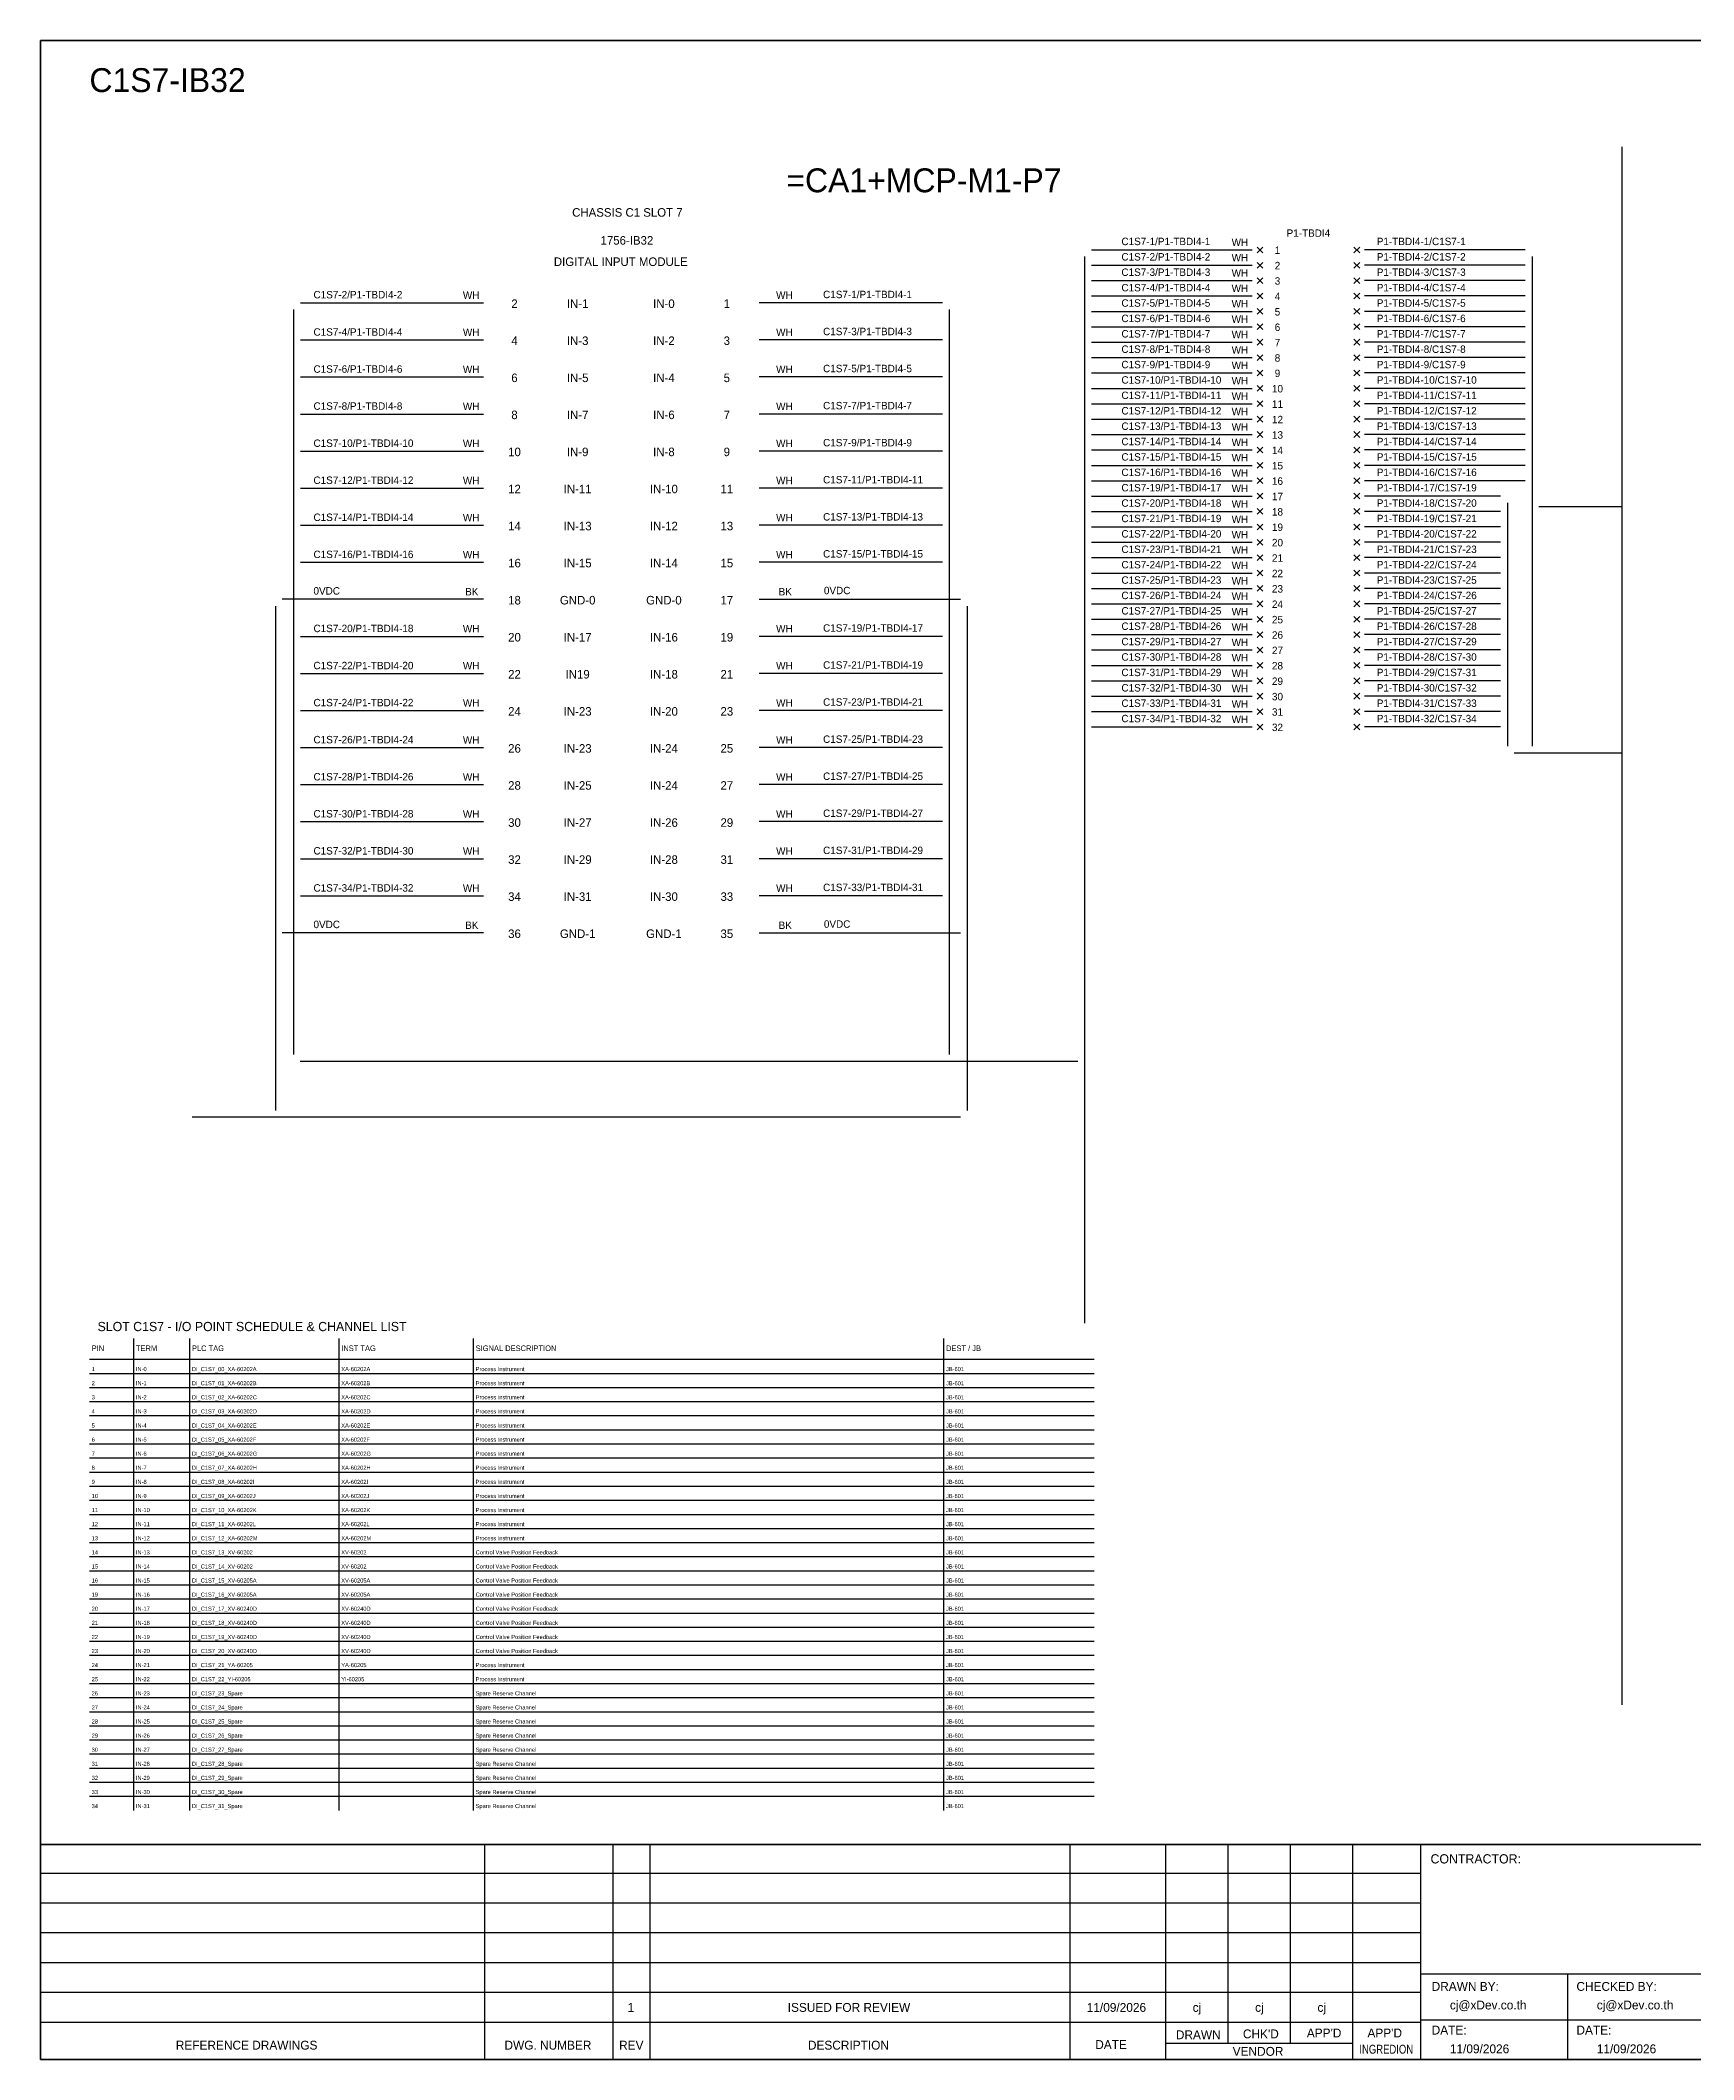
# Model space of a CAD drawing. Header units: metres. Extents: x 0 to 54213, y 0 to 2704.
# Drawn here: x 41933 to 44147, y 0 to 2704 of the extents above; entities that cross this region are included whole.
import ezdxf
from ezdxf.enums import TextEntityAlignment as Align

# ---------------------------------------------------------------- set-up
doc = ezdxf.new("R2010")
doc.units = ezdxf.units.M

msp = doc.modelspace()

# ---------------------------------------------------------------- linework, layer by layer
at = {"color": 1, "ltscale": 25.4}
for p, q in [((43570.2, 2427.5), (43562.6, 2419.9)), ((43562.6, 2427.5), (43570.2, 2419.9)), ((43570.2, 2406.9), (43562.6, 2399.2)), ((43562.6, 2406.9), (43570.2, 2399.2)), ((43692.3, 2427.5), (43700, 2419.9)), ((43700, 2427.5), (43692.3, 2419.9)), ((43692.3, 2406.9), (43700, 2399.2)), ((43700, 2406.9), (43692.3, 2399.2)), ((43570.2, 2386.3), (43562.6, 2378.6)), ((43562.6, 2386.3), (43570.2, 2378.6)), ((43692.3, 2386.3), (43700, 2378.6)), ((43700, 2386.3), (43692.3, 2378.6)), ((43570.2, 2365.7), (43562.6, 2358)), ((43562.6, 2365.7), (43570.2, 2358)), ((43692.3, 2365.7), (43700, 2358)), ((43700, 2365.7), (43692.3, 2358)), ((43570.2, 2345.1), (43562.6, 2337.4)), ((43562.6, 2345.1), (43570.2, 2337.4)), ((43692.3, 2345.1), (43700, 2337.4)), ((43700, 2345.1), (43692.3, 2337.4)), ((43570.2, 2324.5), (43562.6, 2316.8)), ((43562.6, 2324.5), (43570.2, 2316.8)), ((43570.2, 2303.9), (43562.6, 2296.2)), ((43562.6, 2303.9), (43570.2, 2296.2)), ((43692.3, 2324.5), (43700, 2316.8)), ((43700, 2324.5), (43692.3, 2316.8)), ((43692.3, 2303.9), (43700, 2296.2)), ((43700, 2303.9), (43692.3, 2296.2)), ((43570.2, 2283.2), (43562.6, 2275.6)), ((43562.6, 2283.2), (43570.2, 2275.6)), ((43692.3, 2283.2), (43700, 2275.6)), ((43700, 2283.2), (43692.3, 2275.6)), ((43570.2, 2262.6), (43562.6, 2255)), ((43562.6, 2262.6), (43570.2, 2255)), ((43692.3, 2262.6), (43700, 2255)), ((43700, 2262.6), (43692.3, 2255)), ((43570.2, 2242), (43562.6, 2234.3)), ((43562.6, 2242), (43570.2, 2234.3)), ((43570.2, 2221.4), (43562.6, 2213.7)), ((43562.6, 2221.4), (43570.2, 2213.7)), ((43692.3, 2242), (43700, 2234.3)), ((43700, 2242), (43692.3, 2234.3)), ((43692.3, 2221.4), (43700, 2213.7)), ((43700, 2221.4), (43692.3, 2213.7)), ((43570.2, 2200.8), (43562.6, 2193.1)), ((43562.6, 2200.8), (43570.2, 2193.1)), ((43692.3, 2200.8), (43700, 2193.1)), ((43700, 2200.8), (43692.3, 2193.1)), ((43570.2, 2180.2), (43562.6, 2172.5)), ((43562.6, 2180.2), (43570.2, 2172.5)), ((43692.3, 2180.2), (43700, 2172.5)), ((43700, 2180.2), (43692.3, 2172.5)), ((43570.2, 2159.6), (43562.6, 2151.9)), ((43562.6, 2159.6), (43570.2, 2151.9)), ((43570.2, 2139), (43562.6, 2131.3)), ((43562.6, 2139), (43570.2, 2131.3)), ((43692.3, 2159.6), (43700, 2151.9)), ((43700, 2159.6), (43692.3, 2151.9)), ((43692.3, 2139), (43700, 2131.3)), ((43700, 2139), (43692.3, 2131.3)), ((43570.2, 2118.3), (43562.6, 2110.7)), ((43562.6, 2118.3), (43570.2, 2110.7)), ((43692.3, 2118.3), (43700, 2110.7)), ((43700, 2118.3), (43692.3, 2110.7)), ((43570.2, 2097.7), (43562.6, 2090.1)), ((43562.6, 2097.7), (43570.2, 2090.1)), ((43692.3, 2097.7), (43700, 2090.1)), ((43700, 2097.7), (43692.3, 2090.1)), ((43570.2, 2077.1), (43562.6, 2069.5)), ((43562.6, 2077.1), (43570.2, 2069.5)), ((43570.2, 2056.5), (43562.6, 2048.8)), ((43562.6, 2056.5), (43570.2, 2048.8)), ((43692.3, 2077.1), (43700, 2069.5)), ((43700, 2077.1), (43692.3, 2069.5)), ((43692.3, 2056.5), (43700, 2048.8)), ((43700, 2056.5), (43692.3, 2048.8)), ((43570.2, 2035.9), (43562.6, 2028.2)), ((43562.6, 2035.9), (43570.2, 2028.2)), ((43692.3, 2035.9), (43700, 2028.2)), ((43700, 2035.9), (43692.3, 2028.2)), ((43570.2, 2015.3), (43562.6, 2007.6)), ((43562.6, 2015.3), (43570.2, 2007.6)), ((43692.3, 2015.3), (43700, 2007.6)), ((43700, 2015.3), (43692.3, 2007.6)), ((43570.2, 1994.7), (43562.6, 1987)), ((43562.6, 1994.7), (43570.2, 1987)), ((43692.3, 1994.7), (43700, 1987)), ((43700, 1994.7), (43692.3, 1987)), ((43570.2, 1974.1), (43562.6, 1966.4)), ((43562.6, 1974.1), (43570.2, 1966.4)), ((43570.2, 1953.5), (43562.6, 1945.8)), ((43562.6, 1953.5), (43570.2, 1945.8)), ((43692.3, 1974.1), (43700, 1966.4)), ((43700, 1974.1), (43692.3, 1966.4)), ((43692.3, 1953.5), (43700, 1945.8)), ((43700, 1953.5), (43692.3, 1945.8)), ((43570.2, 1932.8), (43562.6, 1925.2)), ((43562.6, 1932.8), (43570.2, 1925.2)), ((43692.3, 1932.8), (43700, 1925.2)), ((43700, 1932.8), (43692.3, 1925.2)), ((43570.2, 1912.2), (43562.6, 1904.6)), ((43562.6, 1912.2), (43570.2, 1904.6)), ((43692.3, 1912.2), (43700, 1904.6)), ((43700, 1912.2), (43692.3, 1904.6)), ((43570.2, 1891.6), (43562.6, 1883.9)), ((43562.6, 1891.6), (43570.2, 1883.9)), ((43570.2, 1871), (43562.6, 1863.3)), ((43562.6, 1871), (43570.2, 1863.3)), ((43692.3, 1891.6), (43700, 1883.9)), ((43700, 1891.6), (43692.3, 1883.9)), ((43692.3, 1871), (43700, 1863.3)), ((43700, 1871), (43692.3, 1863.3)), ((43570.2, 1850.4), (43562.6, 1842.7)), ((43562.6, 1850.4), (43570.2, 1842.7)), ((43692.3, 1850.4), (43700, 1842.7)), ((43700, 1850.4), (43692.3, 1842.7)), ((43570.2, 1829.8), (43562.6, 1822.1)), ((43562.6, 1829.8), (43570.2, 1822.1)), ((43692.3, 1829.8), (43700, 1822.1)), ((43700, 1829.8), (43692.3, 1822.1)), ((43570.2, 1809.2), (43562.6, 1801.5)), ((43562.6, 1809.2), (43570.2, 1801.5)), ((43570.2, 1788.6), (43562.6, 1780.9)), ((43562.6, 1788.6), (43570.2, 1780.9)), ((43692.3, 1809.2), (43700, 1801.5)), ((43700, 1809.2), (43692.3, 1801.5)), ((43692.3, 1788.6), (43700, 1780.9)), ((43700, 1788.6), (43692.3, 1780.9))]:
    msp.add_line(p, q, dxfattribs=at)
at = {"color": 7}
for p, q in [((42058, 333.8), (42058, 965.9)), ((42133, 333.8), (42133, 965.9)), ((42333, 333.8), (42333, 965.9)), ((42513, 333.8), (42513, 965.9)), ((43143, 333.8), (43143, 965.9)), ((41998.7, 937.9), (43344.5, 937.9))]:
    msp.add_line(p, q, dxfattribs=at)
at = {"color": 8}
for p, q in [((41998.7, 919), (43344.5, 919)), ((41998.7, 900.1), (43344.5, 900.1)), ((41998.7, 881.3), (43344.5, 881.3)), ((41998.7, 862.4), (43344.5, 862.4)), ((41998.7, 843.5), (43344.5, 843.5)), ((41998.7, 824.6), (43344.5, 824.6)), ((41998.7, 805.8), (43344.5, 805.8)), ((41998.7, 786.9), (43344.5, 786.9)), ((41998.7, 768), (43344.5, 768)), ((41998.7, 749.1), (43344.5, 749.1)), ((41998.7, 730.2), (43344.5, 730.2)), ((41998.7, 711.4), (43344.5, 711.4)), ((41998.7, 692.5), (43344.5, 692.5)), ((41998.7, 673.6), (43344.5, 673.6)), ((41998.7, 654.7), (43344.5, 654.7)), ((41998.7, 635.9), (43344.5, 635.9)), ((41998.7, 617), (43344.5, 617)), ((41998.7, 598.1), (43344.5, 598.1)), ((41998.7, 579.2), (43344.5, 579.2)), ((41998.7, 560.3), (43344.5, 560.3)), ((41998.7, 541.5), (43344.5, 541.5)), ((41998.7, 522.6), (43344.5, 522.6)), ((41998.7, 503.7), (43344.5, 503.7)), ((41998.7, 484.8), (43344.5, 484.8)), ((41998.7, 465.9), (43344.5, 465.9)), ((41998.7, 447.1), (43344.5, 447.1)), ((41998.7, 428.2), (43344.5, 428.2)), ((41998.7, 409.3), (43344.5, 409.3)), ((41998.7, 390.4), (43344.5, 390.4)), ((41998.7, 371.6), (43344.5, 371.6)), ((41998.7, 352.7), (43344.5, 352.7))]:
    msp.add_line(p, q, dxfattribs=at)
at = {"layer": 'GT_1', "color": 4}
for p, q in [((42528.4, 0), (42528.4, 288.2)), ((42700.3, 0), (42700.3, 288.2)), ((42749.5, 0), (42749.5, 288.2)), ((43312.1, 0), (43312.1, 288.2)), ((43440.4, 0), (43440.4, 288.2)), ((43524, 21.8), (43524, 288.2)), ((43607.5, 21.8), (43607.5, 288.2)), ((43690.8, 0), (43690.8, 288.2)), ((43781.8, 0), (43781.8, 288.2)), ((43781.8, 249.3), (41933, 249.3)), ((43781.8, 209.5), (41933, 209.5)), ((43781.8, 169.6), (41933, 169.6)), ((43781.8, 129.7), (41933, 129.7)), ((44568.8, 114.3), (43781.8, 114.3)), ((43978.6, 0), (43978.6, 114.3)), ((43781.8, 89.7), (41933, 89.7)), ((43781.7, 49.8), (41933, 49.8)), ((44568.8, 52.9), (43781.8, 52.9)), ((43690.8, 21.8), (43440.4, 21.8))]:
    msp.add_line(p, q, dxfattribs=at)
at = {"layer": 'HELPPOINT', "color": 4, "lineweight": 35}
for p, q in [((41933, 0), (41933, 2704.2)), ((41933, 2704.2), (45826.3, 2704.2)), ((41933, 0), (41933, 2704.2)), ((41933, 2704.2), (45826.3, 2704.2)), ((45826.3, 0), (41933, 0)), ((45826.3, 0), (41933, 0))]:
    msp.add_line(p, q, dxfattribs=at)
at = {"layer": 'IE-WIRE', "color": 4, "ltscale": 25.4}
for p, q in [((43331.6, 2414.6), (43331.6, 986.1)), ((43340.7, 2423.7), (43556.1, 2423.7)), ((43921.8, 2423.7), (43706.4, 2423.7)), ((43930.9, 2414.6), (43930.9, 1759)), ((43340.7, 2403.1), (43556.1, 2403.1)), ((43340.7, 2382.5), (43556.1, 2382.5)), ((43921.8, 2403.1), (43706.4, 2403.1)), ((43921.8, 2382.5), (43706.4, 2382.5)), ((42281.2, 2352.7), (42526.4, 2352.7)), ((43141.2, 2352.7), (42895.9, 2352.7)), ((43340.7, 2361.9), (43556.1, 2361.9)), ((43921.8, 2361.9), (43706.4, 2361.9)), ((42272, 2343.6), (42272, 1346.2)), ((43150.3, 2343.6), (43150.3, 1346.2)), ((43340.7, 2341.2), (43556.1, 2341.2)), ((43921.8, 2341.2), (43706.4, 2341.2)), ((42281.2, 2303.1), (42526.4, 2303.1)), ((43141.2, 2303.1), (42895.9, 2303.1)), ((43340.7, 2320.6), (43556.1, 2320.6)), ((43340.7, 2300), (43556.1, 2300)), ((43921.8, 2320.6), (43706.4, 2320.6)), ((43921.8, 2300), (43706.4, 2300)), ((43340.7, 2279.4), (43556.1, 2279.4)), ((43921.8, 2279.4), (43706.4, 2279.4)), ((42281.2, 2253.5), (42526.4, 2253.5)), ((43141.2, 2253.5), (42895.9, 2253.5)), ((43340.7, 2258.8), (43556.1, 2258.8)), ((43921.8, 2258.8), (43706.4, 2258.8)), ((43340.7, 2238.2), (43556.1, 2238.2)), ((43340.7, 2217.6), (43556.1, 2217.6)), ((43921.8, 2238.2), (43706.4, 2238.2)), ((43921.8, 2217.6), (43706.4, 2217.6)), ((42281.2, 2203.8), (42526.4, 2203.8)), ((43141.2, 2203.8), (42895.9, 2203.8)), ((43340.7, 2197), (43556.1, 2197)), ((43921.8, 2197), (43706.4, 2197)), ((43340.7, 2176.3), (43556.1, 2176.3)), ((43921.8, 2176.3), (43706.4, 2176.3)), ((42281.2, 2154.2), (42526.4, 2154.2)), ((43141.2, 2154.2), (42895.9, 2154.2)), ((43340.7, 2155.7), (43556.1, 2155.7)), ((43921.8, 2155.7), (43706.4, 2155.7)), ((43340.7, 2135.1), (43556.1, 2135.1)), ((43340.7, 2114.5), (43556.1, 2114.5)), ((43921.8, 2135.1), (43706.4, 2135.1)), ((43921.8, 2114.5), (43706.4, 2114.5)), ((42281.2, 2104.6), (42526.4, 2104.6)), ((43141.2, 2104.6), (42895.9, 2104.6)), ((43340.7, 2093.9), (43556.1, 2093.9)), ((43888.7, 2093.9), (43706.4, 2093.9)), ((43897.8, 2084.8), (43897.8, 1759)), ((43340.7, 2073.3), (43556.1, 2073.3)), ((43888.7, 2073.3), (43706.4, 2073.3)), ((42281.2, 2055), (42526.4, 2055)), ((43141.2, 2055), (42895.9, 2055)), ((43340.7, 2052.7), (43556.1, 2052.7)), ((43340.7, 2032.1), (43556.1, 2032.1)), ((43888.7, 2052.7), (43706.4, 2052.7)), ((43888.7, 2032.1), (43706.4, 2032.1)), ((42281.2, 2005.3), (42526.4, 2005.3)), ((43141.2, 2005.3), (42895.9, 2005.3)), ((43340.7, 2011.5), (43556.1, 2011.5)), ((43888.7, 2011.5), (43706.4, 2011.5)), ((43340.7, 1990.8), (43556.1, 1990.8)), ((43888.7, 1990.8), (43706.4, 1990.8)), ((43340.7, 1970.2), (43556.1, 1970.2)), ((43340.7, 1949.6), (43556.1, 1949.6)), ((43888.7, 1970.2), (43706.4, 1970.2)), ((43888.7, 1949.6), (43706.4, 1949.6)), ((43340.7, 1929), (43556.1, 1929)), ((43888.7, 1929), (43706.4, 1929)), ((42281.2, 1906.1), (42526.4, 1906.1)), ((43141.2, 1906.1), (42895.9, 1906.1)), ((43340.7, 1908.4), (43556.1, 1908.4)), ((43888.7, 1908.4), (43706.4, 1908.4)), ((43340.7, 1887.8), (43556.1, 1887.8)), ((43340.7, 1867.2), (43556.1, 1867.2)), ((43888.7, 1887.8), (43706.4, 1887.8)), ((43888.7, 1867.2), (43706.4, 1867.2)), ((42281.2, 1856.4), (42526.4, 1856.4)), ((43141.2, 1856.4), (42895.9, 1856.4)), ((43340.7, 1846.6), (43556.1, 1846.6)), ((43888.7, 1846.6), (43706.4, 1846.6)), ((43340.7, 1825.9), (43556.1, 1825.9)), ((43888.7, 1825.9), (43706.4, 1825.9)), ((42281.2, 1806.8), (42526.4, 1806.8)), ((43141.2, 1806.8), (42895.9, 1806.8)), ((43340.7, 1805.3), (43556.1, 1805.3)), ((43888.7, 1805.3), (43706.4, 1805.3)), ((43340.7, 1784.7), (43556.1, 1784.7)), ((43888.7, 1784.7), (43706.4, 1784.7)), ((42281.2, 1757.2), (42526.4, 1757.2)), ((43141.2, 1757.2), (42895.9, 1757.2)), ((42281.2, 1707.5), (42526.4, 1707.5)), ((43141.2, 1707.5), (42895.9, 1707.5)), ((42281.2, 1657.9), (42526.4, 1657.9)), ((43141.2, 1657.9), (42895.9, 1657.9)), ((42281.2, 1608.3), (42526.4, 1608.3)), ((43141.2, 1608.3), (42895.9, 1608.3)), ((42281.2, 1558.6), (42526.4, 1558.6)), ((43141.2, 1558.6), (42895.9, 1558.6))]:
    msp.add_line(p, q, dxfattribs=at)
at = {"layer": 'IE-WIRE', "color": 4}
for p, q in [((43939.9, 2079.9), (44051.2, 2079.9)), ((43906.8, 1750.1), (44051.2, 1750.1)), ((42281.1, 1337), (43322.5, 1337))]:
    msp.add_line(p, q, dxfattribs=at)
at = {"layer": 'IE-WIRE', "color": 7, "ltscale": 25.4}
for p, q in [((42526.4, 1955.7), (42257, 1955.7)), ((42895.9, 1955.7), (43165.3, 1955.7)), ((42247.9, 1946.5), (42247.9, 1270.9)), ((43174.4, 1946.5), (43174.4, 1270.9)), ((42526.4, 1509), (42257, 1509)), ((42895.9, 1509), (43165.3, 1509)), ((43165.5, 1262), (42136.4, 1262))]:
    msp.add_line(p, q, dxfattribs=at)
at = {"layer": 'MEMBER', "color": 4, "lineweight": 35}
msp.add_line((41933, 288.2), (45826.3, 288.2), dxfattribs=at)
msp.add_line((41933, 288.2), (45826.3, 288.2), dxfattribs=at)
at = {"layer": 'x01001-FrameArea'}
msp.add_line((44051.2, 2561.5), (44051.2, 475), dxfattribs=at)

# ---------------------------------------------------------------- texts
at = {"color": 2}
msp.add_text('C1S7-IB32', height=32, dxfattribs=at).set_placement((41998.7, 2635))
for s, height, p in [('=CA1+MCP-M1-P7', 32, (43116.4, 2516.8)), ('CHASSIS C1 SLOT 7', 11.441, (42719.2, 2473.8)), ('1756-IB32', 11.44, (42718.6, 2436.4)), ('DIGITAL INPUT MODULE', 11.441, (42710.4, 2407.8)), ('2', 11.4, (42568, 2351.6)), ('IN-1', 11.44, (42652.6, 2351.6)), ('IN-0', 11.44, (42768.1, 2351.6)), ('1', 11.4, (42852.4, 2351.6)), ('4', 11.4, (42568, 2302)), ('IN-3', 11.44, (42652.6, 2302)), ('IN-2', 11.44, (42768.1, 2302)), ('3', 11.4, (42852.4, 2302)), ('6', 11.4, (42568, 2252.3)), ('IN-5', 11.44, (42652.6, 2252.3)), ('IN-4', 11.44, (42768.1, 2252.3)), ('5', 11.4, (42852.4, 2252.3)), ('8', 11.4, (42568, 2202.7)), ('IN-7', 11.44, (42652.6, 2202.7)), ('IN-6', 11.44, (42768.1, 2202.7)), ('7', 11.4, (42852.4, 2202.7)), ('10', 11.44, (42568, 2153.1)), ('IN-9', 11.44, (42652.6, 2153.1)), ('IN-8', 11.44, (42768.1, 2153.1)), ('9', 11.4, (42852.4, 2153.1)), ('12', 11.44, (42568, 2103.4)), ('IN-10', 11.44, (42768.1, 2103.4)), ('IN-11', 11.44, (42652.6, 2103.4)), ('11', 11.44, (42852.4, 2103.4)), ('14', 11.44, (42568, 2053.8)), ('IN-13', 11.44, (42652.6, 2053.8)), ('IN-12', 11.44, (42768.1, 2053.8)), ('13', 11.44, (42852.4, 2053.8)), ('16', 11.44, (42568, 2004.2)), ('IN-15', 11.44, (42652.6, 2004.2)), ('IN-14', 11.44, (42768.1, 2004.2)), ('15', 11.44, (42852.4, 2004.2)), ('18', 11.44, (42568, 1954.5)), ('GND-0', 11.44, (42652.6, 1954.5)), ('GND-0', 11.44, (42768.1, 1954.5)), ('17', 11.44, (42852.4, 1954.5)), ('20', 11.44, (42568, 1904.9)), ('IN-17', 11.44, (42652.6, 1904.9)), ('IN-16', 11.44, (42768.1, 1904.9)), ('19', 11.44, (42852.4, 1904.9)), ('22', 11.44, (42568, 1855.3)), ('IN19', 11.44, (42652.6, 1855.3)), ('IN-18', 11.44, (42768.1, 1855.3)), ('21', 11.44, (42852.4, 1855.3)), ('24', 11.44, (42568, 1805.6)), ('IN-23', 11.44, (42652.6, 1805.6)), ('IN-20', 11.44, (42768.1, 1805.6)), ('23', 11.44, (42852.4, 1805.6)), ('26', 11.44, (42568, 1756)), ('IN-23', 11.44, (42652.6, 1756)), ('IN-24', 11.44, (42768.1, 1756)), ('25', 11.44, (42852.4, 1756)), ('28', 11.44, (42568, 1706.4)), ('IN-25', 11.44, (42652.6, 1706.4)), ('IN-24', 11.44, (42768.1, 1706.4)), ('27', 11.44, (42852.4, 1706.4)), ('30', 11.44, (42568, 1656.7)), ('IN-27', 11.44, (42652.6, 1656.7)), ('IN-26', 11.44, (42768.1, 1656.7)), ('29', 11.44, (42852.4, 1656.7)), ('32', 11.44, (42568, 1607.1)), ('IN-29', 11.44, (42652.6, 1607.1)), ('IN-28', 11.44, (42768.1, 1607.1)), ('31', 11.44, (42852.4, 1607.1)), ('34', 11.44, (42568, 1557.5)), ('IN-31', 11.44, (42652.6, 1557.5)), ('IN-30', 11.44, (42768.1, 1557.5)), ('33', 11.44, (42852.4, 1557.5)), ('36', 11.44, (42568, 1507.8)), ('GND-1', 11.44, (42652.6, 1507.8)), ('GND-1', 11.44, (42768.1, 1507.8)), ('35', 11.44, (42852.4, 1507.8))]:
    msp.add_text(s, height=height, dxfattribs=at).set_placement(p, align=Align.MIDDLE_CENTER)
at = {"color": 4}
for s, height, p in [('C1S7-1/P1-TBDI4-1', 9.949, (43380.9, 2430)), ('WH', 9.95, (43528.5, 2428.9)), ('P1-TBDI4-1/C1S7-1', 9.949, (43722.9, 2430)), ('C1S7-2/P1-TBDI4-2', 9.949, (43380.9, 2409.4)), ('WH', 9.95, (43528.5, 2408.3)), ('P1-TBDI4-2/C1S7-2', 9.949, (43722.9, 2409.4)), ('C1S7-3/P1-TBDI4-3', 9.949, (43380.9, 2388.8)), ('WH', 9.95, (43528.5, 2387.7)), ('P1-TBDI4-3/C1S7-3', 9.949, (43722.9, 2388.8)), ('C1S7-2/P1-TBDI4-2', 9.949, (42298.8, 2358.7)), ('WH', 9.95, (42498.9, 2358)), ('WH', 9.95, (42918.4, 2358)), ('C1S7-1/P1-TBDI4-1', 9.949, (42981.3, 2359)), ('C1S7-4/P1-TBDI4-4', 9.949, (43380.9, 2368.1)), ('C1S7-5/P1-TBDI4-5', 9.949, (43380.9, 2347.5)), ('WH', 9.95, (43528.5, 2367.1)), ('WH', 9.95, (43528.5, 2346.5)), ('P1-TBDI4-4/C1S7-4', 9.949, (43722.9, 2368.1)), ('P1-TBDI4-5/C1S7-5', 9.949, (43722.9, 2347.5)), ('C1S7-6/P1-TBDI4-6', 9.949, (43380.9, 2326.9)), ('WH', 9.95, (43528.5, 2325.9)), ('P1-TBDI4-6/C1S7-6', 9.949, (43722.9, 2326.9)), ('C1S7-4/P1-TBDI4-4', 9.949, (42298.8, 2308.7)), ('WH', 9.95, (42498.9, 2308.4)), ('WH', 9.95, (42918.4, 2308.4)), ('C1S7-3/P1-TBDI4-3', 9.949, (42981.3, 2309.4)), ('C1S7-7/P1-TBDI4-7', 9.949, (43380.9, 2306.3)), ('WH', 9.95, (43528.5, 2305.3)), ('P1-TBDI4-7/C1S7-7', 9.949, (43722.9, 2306.3)), ('C1S7-8/P1-TBDI4-8', 9.949, (43380.9, 2285.7)), ('C1S7-9/P1-TBDI4-9', 9.949, (43380.9, 2265.1)), ('WH', 9.95, (43528.5, 2284.7)), ('WH', 9.95, (43528.5, 2264.1)), ('P1-TBDI4-8/C1S7-8', 9.949, (43722.9, 2285.7)), ('P1-TBDI4-9/C1S7-9', 9.949, (43722.9, 2265.1)), ('C1S7-6/P1-TBDI4-6', 9.949, (42298.8, 2259.1)), ('WH', 9.95, (42498.9, 2258.7)), ('WH', 9.95, (42918.4, 2258.7)), ('C1S7-5/P1-TBDI4-5', 9.949, (42981.3, 2259.8)), ('C1S7-10/P1-TBDI4-10', 9.949, (43380.9, 2244.5)), ('WH', 9.95, (43528.5, 2243.4)), ('P1-TBDI4-10/C1S7-10', 9.949, (43722.9, 2244.5)), ('C1S7-8/P1-TBDI4-8', 9.949, (42298.8, 2209.5)), ('WH', 9.95, (42498.9, 2209.1)), ('WH', 9.95, (42918.4, 2209.1)), ('C1S7-7/P1-TBDI4-7', 9.949, (42981.3, 2210.1)), ('C1S7-11/P1-TBDI4-11', 9.949, (43380.9, 2223.9)), ('WH', 9.95, (43528.5, 2222.8)), ('P1-TBDI4-11/C1S7-11', 9.949, (43722.9, 2223.9)), ('C1S7-12/P1-TBDI4-12', 9.949, (43380.9, 2203.2)), ('C1S7-13/P1-TBDI4-13', 9.949, (43380.9, 2182.6)), ('WH', 9.95, (43528.5, 2202.2)), ('WH', 9.95, (43528.5, 2181.6)), ('P1-TBDI4-12/C1S7-12', 9.949, (43722.9, 2203.2)), ('P1-TBDI4-13/C1S7-13', 9.949, (43722.9, 2182.6)), ('C1S7-10/P1-TBDI4-10', 9.949, (42298.8, 2159.8)), ('WH', 9.95, (42498.9, 2159.5)), ('WH', 9.95, (42918.4, 2159.5)), ('C1S7-9/P1-TBDI4-9', 9.949, (42981.3, 2160.5)), ('C1S7-14/P1-TBDI4-14', 9.949, (43380.9, 2162)), ('WH', 9.95, (43528.5, 2161)), ('P1-TBDI4-14/C1S7-14', 9.949, (43722.9, 2162)), ('C1S7-15/P1-TBDI4-15', 9.949, (43380.9, 2141.4)), ('WH', 9.95, (43528.5, 2140.4)), ('P1-TBDI4-15/C1S7-15', 9.949, (43722.9, 2141.4)), ('C1S7-12/P1-TBDI4-12', 9.949, (42298.8, 2110.2)), ('WH', 9.95, (42498.9, 2109.8)), ('WH', 9.95, (42918.4, 2109.8)), ('C1S7-11/P1-TBDI4-11', 9.949, (42981.3, 2110.9)), ('C1S7-16/P1-TBDI4-16', 9.949, (43380.9, 2120.8)), ('C1S7-19/P1-TBDI4-17', 9.949, (43380.9, 2100.2)), ('WH', 9.95, (43528.5, 2119.8)), ('P1-TBDI4-16/C1S7-16', 9.949, (43722.9, 2120.8)), ('P1-TBDI4-17/C1S7-19', 9.949, (43722.9, 2100.2)), ('C1S7-20/P1-TBDI4-18', 9.949, (43380.9, 2079.6)), ('WH', 9.95, (43528.5, 2099.2)), ('WH', 9.95, (43528.5, 2078.5)), ('P1-TBDI4-18/C1S7-20', 9.949, (43722.9, 2079.6)), ('C1S7-14/P1-TBDI4-14', 9.949, (42298.8, 2060.6)), ('WH', 9.95, (42498.9, 2060.2)), ('WH', 9.95, (42918.4, 2060.2)), ('C1S7-13/P1-TBDI4-13', 9.949, (42981.3, 2061.2)), ('C1S7-21/P1-TBDI4-19', 9.949, (43380.9, 2059)), ('WH', 9.95, (43528.5, 2057.9)), ('P1-TBDI4-19/C1S7-21', 9.949, (43722.9, 2059)), ('C1S7-22/P1-TBDI4-20', 9.949, (43380.9, 2038.4)), ('C1S7-23/P1-TBDI4-21', 9.949, (43380.9, 2017.7)), ('WH', 9.95, (43528.5, 2037.3)), ('P1-TBDI4-20/C1S7-22', 9.949, (43722.9, 2038.4)), ('P1-TBDI4-21/C1S7-23', 9.949, (43722.9, 2017.7)), ('C1S7-16/P1-TBDI4-16', 9.949, (42298.8, 2010.9)), ('WH', 9.95, (42498.9, 2010.6)), ('WH', 9.95, (42918.4, 2010.6)), ('C1S7-15/P1-TBDI4-15', 9.949, (42981.3, 2011.6)), ('C1S7-24/P1-TBDI4-22', 9.949, (43380.9, 1997.1)), ('WH', 9.95, (43528.5, 2016.7)), ('WH', 9.95, (43528.5, 1996.1)), ('P1-TBDI4-22/C1S7-24', 9.949, (43722.9, 1997.1)), ('C1S7-25/P1-TBDI4-23', 9.949, (43380.9, 1976.5)), ('WH', 9.95, (43528.5, 1975.5)), ('P1-TBDI4-23/C1S7-25', 9.949, (43722.9, 1976.5)), ('C1S7-26/P1-TBDI4-24', 9.949, (43380.9, 1955.9)), ('WH', 9.95, (43528.5, 1954.9)), ('P1-TBDI4-24/C1S7-26', 9.949, (43722.9, 1955.9)), ('C1S7-20/P1-TBDI4-18', 9.949, (42298.8, 1911.7)), ('WH', 9.95, (42498.9, 1911.3)), ('WH', 9.95, (42918.4, 1911.3)), ('C1S7-19/P1-TBDI4-17', 9.949, (42981.3, 1912.3)), ('C1S7-27/P1-TBDI4-25', 9.949, (43380.9, 1935.3)), ('C1S7-28/P1-TBDI4-26', 9.949, (43380.9, 1914.7)), ('WH', 9.95, (43528.5, 1934.3)), ('WH', 9.95, (43528.5, 1913.6)), ('P1-TBDI4-25/C1S7-27', 9.949, (43722.9, 1935.3)), ('P1-TBDI4-26/C1S7-28', 9.949, (43722.9, 1914.7)), ('C1S7-29/P1-TBDI4-27', 9.949, (43380.9, 1894.1)), ('WH', 9.95, (43528.5, 1893)), ('P1-TBDI4-27/C1S7-29', 9.949, (43722.9, 1894.1)), ('C1S7-22/P1-TBDI4-20', 9.949, (42298.8, 1862)), ('WH', 9.95, (42498.9, 1861.7)), ('WH', 9.95, (42918.4, 1861.7)), ('C1S7-21/P1-TBDI4-19', 9.949, (42981.3, 1862.7)), ('C1S7-30/P1-TBDI4-28', 9.949, (43380.9, 1873.5)), ('WH', 9.95, (43528.5, 1872.4)), ('P1-TBDI4-28/C1S7-30', 9.949, (43722.9, 1873.5)), ('C1S7-31/P1-TBDI4-29', 9.949, (43380.9, 1852.8)), ('C1S7-32/P1-TBDI4-30', 9.949, (43380.9, 1832.2)), ('WH', 9.95, (43528.5, 1851.8)), ('WH', 9.95, (43528.5, 1831.2)), ('P1-TBDI4-29/C1S7-31', 9.949, (43722.9, 1852.8)), ('P1-TBDI4-30/C1S7-32', 9.949, (43722.9, 1832.2)), ('C1S7-24/P1-TBDI4-22', 9.949, (42298.8, 1812.4)), ('WH', 9.95, (42498.9, 1812)), ('WH', 9.95, (42918.4, 1812)), ('C1S7-23/P1-TBDI4-21', 9.949, (42981.3, 1813.1)), ('C1S7-33/P1-TBDI4-31', 9.949, (43380.9, 1811.6)), ('WH', 9.95, (43528.5, 1810.6)), ('P1-TBDI4-31/C1S7-33', 9.949, (43722.9, 1811.6)), ('C1S7-34/P1-TBDI4-32', 9.949, (43380.9, 1791)), ('WH', 9.95, (43528.5, 1790)), ('P1-TBDI4-32/C1S7-34', 9.949, (43722.9, 1791)), ('C1S7-26/P1-TBDI4-24', 9.949, (42298.8, 1762.8)), ('WH', 9.95, (42498.9, 1762.4)), ('WH', 9.95, (42918.4, 1762.4)), ('C1S7-25/P1-TBDI4-23', 9.949, (42981.3, 1763.4)), ('C1S7-28/P1-TBDI4-26', 9.949, (42298.8, 1713.1)), ('WH', 9.95, (42498.9, 1712.8)), ('WH', 9.95, (42918.4, 1712.8)), ('C1S7-27/P1-TBDI4-25', 9.949, (42981.3, 1713.8)), ('C1S7-30/P1-TBDI4-28', 9.949, (42298.8, 1663.5)), ('WH', 9.95, (42498.9, 1663.1)), ('WH', 9.95, (42918.4, 1663.1)), ('C1S7-29/P1-TBDI4-27', 9.949, (42981.3, 1664.2)), ('C1S7-32/P1-TBDI4-30', 9.949, (42298.8, 1613.9)), ('WH', 9.95, (42498.9, 1613.5)), ('WH', 9.95, (42918.4, 1613.5)), ('C1S7-31/P1-TBDI4-29', 9.949, (42981.3, 1614.5)), ('C1S7-34/P1-TBDI4-32', 9.949, (42298.8, 1564.2)), ('WH', 9.95, (42498.9, 1563.9)), ('WH', 9.95, (42918.4, 1563.9)), ('C1S7-33/P1-TBDI4-31', 9.949, (42981.3, 1564.9))]:
    msp.add_text(s, height=height, dxfattribs=at).set_placement(p)
msp.add_text('P1-TBDI4', height=9.95, dxfattribs=at).set_placement((43631.3, 2446.1), align=Align.MIDDLE_CENTER)
at = {"color": 7}
for s, height, p in [('0VDC', 9.95, (42298.8, 1962)), ('BK', 9.95, (42501.9, 1960.9)), ('BK', 9.95, (42921.8, 1960.9)), ('0VDC', 9.95, (42982.4, 1962.5)), ('0VDC', 9.95, (42298.8, 1515.3)), ('BK', 9.95, (42501.9, 1514.2)), ('BK', 9.95, (42921.8, 1514.2)), ('0VDC', 9.95, (42982.4, 1515.8)), ('1', 5.5, (42001.7, 922)), ('IN-0', 5.5, (42061, 922)), ('DI_C1S7_00_XA-60202A', 5.5, (42136, 922)), ('XA-60202A', 5.5, (42336, 922)), ('Process Instrument', 5.5, (42516, 922)), ('JB-601', 5.5, (43146, 922)), ('2', 5.5, (42001.7, 903.1)), ('IN-1', 5.5, (42061, 903.1)), ('DI_C1S7_01_XA-60202B', 5.5, (42136, 903.1)), ('XA-60202B', 5.5, (42336, 903.1)), ('Process Instrument', 5.5, (42516, 903.1)), ('JB-601', 5.5, (43146, 903.1)), ('4', 5.5, (42001.7, 865.4)), ('3', 5.5, (42001.7, 884.3)), ('IN-2', 5.5, (42061, 884.3)), ('IN-3', 5.5, (42061, 865.4)), ('DI_C1S7_02_XA-60202C', 5.5, (42136, 884.3)), ('DI_C1S7_03_XA-60202D', 5.5, (42136, 865.4)), ('XA-60202C', 5.5, (42336, 884.3)), ('XA-60202D', 5.5, (42336, 865.4)), ('Process Instrument', 5.5, (42516, 884.3)), ('Process Instrument', 5.5, (42516, 865.4)), ('JB-601', 5.5, (43146, 884.3)), ('JB-601', 5.5, (43146, 865.4)), ('5', 5.5, (42001.7, 846.5)), ('IN-4', 5.5, (42061, 846.5)), ('DI_C1S7_04_XA-60202E', 5.5, (42136, 846.5)), ('XA-60202E', 5.5, (42336, 846.5)), ('Process Instrument', 5.5, (42516, 846.5)), ('JB-601', 5.5, (43146, 846.5)), ('6', 5.5, (42001.7, 827.6)), ('7', 5.5, (42001.7, 808.8)), ('IN-5', 5.5, (42061, 827.6)), ('IN-6', 5.5, (42061, 808.8)), ('DI_C1S7_05_XA-60202F', 5.5, (42136, 827.6)), ('DI_C1S7_06_XA-60202G', 5.5, (42136, 808.8)), ('XA-60202F', 5.5, (42336, 827.6)), ('XA-60202G', 5.5, (42336, 808.8)), ('Process Instrument', 5.5, (42516, 827.6)), ('Process Instrument', 5.5, (42516, 808.8)), ('JB-601', 5.5, (43146, 827.6)), ('JB-601', 5.5, (43146, 808.8)), ('8', 5.5, (42001.7, 789.9)), ('IN-7', 5.5, (42061, 789.9)), ('DI_C1S7_07_XA-60202H', 5.5, (42136, 789.9)), ('XA-60202H', 5.5, (42336, 789.9)), ('Process Instrument', 5.5, (42516, 789.9)), ('JB-601', 5.5, (43146, 789.9)), ('9', 5.5, (42001.7, 771)), ('10', 5.5, (42001.7, 752.1)), ('IN-8', 5.5, (42061, 771)), ('IN-9', 5.5, (42061, 752.1)), ('DI_C1S7_08_XA-60202I', 5.5, (42136, 771)), ('DI_C1S7_09_XA-60202J', 5.5, (42136, 752.1)), ('XA-60202I', 5.5, (42336, 771)), ('XA-60202J', 5.5, (42336, 752.1)), ('Process Instrument', 5.5, (42516, 771)), ('Process Instrument', 5.5, (42516, 752.1)), ('JB-601', 5.5, (43146, 771)), ('JB-601', 5.5, (43146, 752.1)), ('11', 5.5, (42001.7, 733.2)), ('IN-10', 5.5, (42061, 733.2)), ('DI_C1S7_10_XA-60202K', 5.5, (42136, 733.2)), ('XA-60202K', 5.5, (42336, 733.2)), ('Process Instrument', 5.5, (42516, 733.2)), ('JB-601', 5.5, (43146, 733.2)), ('12', 5.5, (42001.7, 714.4)), ('IN-11', 5.5, (42061, 714.4)), ('DI_C1S7_11_XA-60202L', 5.5, (42136, 714.4)), ('XA-60202L', 5.5, (42336, 714.4)), ('Process Instrument', 5.5, (42516, 714.4)), ('JB-601', 5.5, (43146, 714.4)), ('13', 5.5, (42001.7, 695.5)), ('14', 5.5, (42001.7, 676.6)), ('IN-12', 5.5, (42061, 695.5)), ('IN-13', 5.5, (42061, 676.6)), ('DI_C1S7_12_XA-60202M', 5.5, (42136, 695.5)), ('DI_C1S7_13_XV-60202', 5.5, (42136, 676.6)), ('XA-60202M', 5.5, (42336, 695.5)), ('XV-60202', 5.5, (42336, 676.6)), ('Control Valve Position Feedback', 5.5, (42516, 676.6)), ('Process Instrument', 5.5, (42516, 695.5)), ('JB-601', 5.5, (43146, 695.5)), ('JB-601', 5.5, (43146, 676.6)), ('15', 5.5, (42001.7, 657.7)), ('IN-14', 5.5, (42061, 657.7)), ('DI_C1S7_14_XV-60202', 5.5, (42136, 657.7)), ('XV-60202', 5.5, (42336, 657.7)), ('Control Valve Position Feedback', 5.5, (42516, 657.7)), ('JB-601', 5.5, (43146, 657.7)), ('16', 5.5, (42001.7, 638.9)), ('19', 5.5, (42001.7, 620)), ('IN-15', 5.5, (42061, 638.9)), ('IN-16', 5.5, (42061, 620)), ('DI_C1S7_15_XV-60205A', 5.5, (42136, 638.9)), ('DI_C1S7_16_XV-60205A', 5.5, (42136, 620)), ('XV-60205A', 5.5, (42336, 638.9)), ('XV-60205A', 5.5, (42336, 620)), ('Control Valve Position Feedback', 5.5, (42516, 638.9)), ('Control Valve Position Feedback', 5.5, (42516, 620)), ('JB-601', 5.5, (43146, 638.9)), ('JB-601', 5.5, (43146, 620)), ('20', 5.5, (42001.7, 601.1)), ('IN-17', 5.5, (42061, 601.1)), ('DI_C1S7_17_XV-60240D', 5.5, (42136, 601.1)), ('XV-60240D', 5.5, (42336, 601.1)), ('Control Valve Position Feedback', 5.5, (42516, 601.1)), ('JB-601', 5.5, (43146, 601.1)), ('21', 5.5, (42001.7, 582.2)), ('22', 5.5, (42001.7, 563.3)), ('IN-18', 5.5, (42061, 582.2)), ('IN-19', 5.5, (42061, 563.3)), ('DI_C1S7_18_XV-60240D', 5.5, (42136, 582.2)), ('DI_C1S7_19_XV-60240D', 5.5, (42136, 563.3)), ('XV-60240D', 5.5, (42336, 582.2)), ('XV-60240D', 5.5, (42336, 563.3)), ('Control Valve Position Feedback', 5.5, (42516, 582.2)), ('Control Valve Position Feedback', 5.5, (42516, 563.3)), ('JB-601', 5.5, (43146, 582.2)), ('JB-601', 5.5, (43146, 563.3)), ('23', 5.5, (42001.7, 544.5)), ('IN-20', 5.5, (42061, 544.5)), ('DI_C1S7_20_XV-60240D', 5.5, (42136, 544.5)), ('XV-60240D', 5.5, (42336, 544.5)), ('Control Valve Position Feedback', 5.5, (42516, 544.5)), ('JB-601', 5.5, (43146, 544.5)), ('24', 5.5, (42001.7, 525.6)), ('IN-21', 5.5, (42061, 525.6)), ('DI_C1S7_21_YA-60205', 5.5, (42136, 525.6)), ('YA-60205', 5.5, (42336, 525.6)), ('Process Instrument', 5.5, (42516, 525.6)), ('JB-601', 5.5, (43146, 525.6)), ('25', 5.5, (42001.7, 506.7)), ('26', 5.5, (42001.7, 487.8)), ('IN-22', 5.5, (42061, 506.7)), ('IN-23', 5.5, (42061, 487.8)), ('DI_C1S7_22_YI-60205', 5.5, (42136, 506.7)), ('DI_C1S7_23_Spare', 5.5, (42136, 487.8)), ('YI-60205', 5.5, (42336, 506.7)), ('Spare Reserve Channel', 5.5, (42516, 487.8)), ('Process Instrument', 5.5, (42516, 506.7)), ('JB-601', 5.5, (43146, 506.7)), ('JB-601', 5.5, (43146, 487.8)), ('27', 5.5, (42001.7, 468.9)), ('IN-24', 5.5, (42061, 468.9)), ('DI_C1S7_24_Spare', 5.5, (42136, 468.9)), ('Spare Reserve Channel', 5.5, (42516, 468.9)), ('JB-601', 5.5, (43146, 468.9)), ('28', 5.5, (42001.7, 450.1)), ('29', 5.5, (42001.7, 431.2)), ('IN-25', 5.5, (42061, 450.1)), ('IN-26', 5.5, (42061, 431.2)), ('DI_C1S7_25_Spare', 5.5, (42136, 450.1)), ('DI_C1S7_26_Spare', 5.5, (42136, 431.2)), ('Spare Reserve Channel', 5.5, (42516, 450.1)), ('Spare Reserve Channel', 5.5, (42516, 431.2)), ('JB-601', 5.5, (43146, 450.1)), ('JB-601', 5.5, (43146, 431.2)), ('30', 5.5, (42001.7, 412.3)), ('IN-27', 5.5, (42061, 412.3)), ('DI_C1S7_27_Spare', 5.5, (42136, 412.3)), ('Spare Reserve Channel', 5.5, (42516, 412.3)), ('JB-601', 5.5, (43146, 412.3)), ('31', 5.5, (42001.7, 393.4)), ('32', 5.5, (42001.7, 374.6)), ('IN-28', 5.5, (42061, 393.4)), ('IN-29', 5.5, (42061, 374.6)), ('DI_C1S7_28_Spare', 5.5, (42136, 393.4)), ('DI_C1S7_29_Spare', 5.5, (42136, 374.6)), ('Spare Reserve Channel', 5.5, (42516, 393.4)), ('Spare Reserve Channel', 5.5, (42516, 374.6)), ('JB-601', 5.5, (43146, 393.4)), ('JB-601', 5.5, (43146, 374.6)), ('33', 5.5, (42001.7, 355.7)), ('IN-30', 5.5, (42061, 355.7)), ('DI_C1S7_30_Spare', 5.5, (42136, 355.7)), ('Spare Reserve Channel', 5.5, (42516, 355.7)), ('JB-601', 5.5, (43146, 355.7)), ('34', 5.5, (42001.7, 336.8)), ('IN-31', 5.5, (42061, 336.8)), ('DI_C1S7_31_Spare', 5.5, (42136, 336.8)), ('Spare Reserve Channel', 5.5, (42516, 336.8)), ('JB-601', 5.5, (43146, 336.8))]:
    msp.add_text(s, height=height, dxfattribs=at).set_placement(p)
at = {"color": 3}
for s, p in [('PIN', (42001.7, 948.9)), ('TERM', (42061, 948.9)), ('PLC TAG', (42136, 948.9)), ('INST TAG', (42336, 948.9)), ('SIGNAL DESCRIPTION', (42516, 948.9)), ('DEST / JB', (43146, 948.9))]:
    msp.add_text(s, height=7.5, dxfattribs=at).set_placement(p)
at = {"layer": 'MEMBER', "color": 4, "ltscale": 0.8}
for s, height, p in [('SLOT C1S7 - I/O POINT SCHEDULE & CHANNEL LIST', 12.35, (42009.6, 975.6)), ('CONTRACTOR:', 12.35, (43794.9, 262.7)), ('DRAWN BY:', 11.88, (43796.4, 92.1)), ('CHECKED BY:', 11.875, (43990.3, 92.1)), ('cj@xDev.co.th', 11.875, (43820.8, 67.2)), ('cj@xDev.co.th', 11.875, (44017.6, 67.2)), ('DRAWN', 11.88, (43453.8, 27.3)), ("CHK'D", 11.88, (43543.6, 28.5)), ("APP'D", 11.88, (43629.2, 29.7)), ("APP'D", 11.88, (43710.4, 29.7)), ('DATE:', 11.88, (43796.4, 33.6)), ('DATE:', 11.88, (43990.3, 33.6)), ('REFERENCE DRAWINGS', 11.875, (42114.4, 13.4)), ('DWG. NUMBER', 11.875, (42554.6, 13.4)), ('REV', 11.88, (42708.1, 13.4)), ('DESCRIPTION', 11.875, (42961, 13.4)), ('DATE', 11.88, (43345.8, 14.2)), ('VENDOR', 11.88, (43529.9, 5.1)), ('11/09/2026', 11.88, (43820.8, 8.5)), ('11/09/2026', 11.88, (44017.6, 8.5))]:
    msp.add_text(s, height=height, dxfattribs=at).set_placement(p)
for s, height, p in [('1', 11.9, (42723.9, 69.9)), ('ISSUED FOR REVIEW', 11.875, (43016, 69.9)), ('11/09/2026', 11.88, (43374.2, 69.9)), ('cj', 11.88, (43482.1, 69.9)), ('cj', 11.88, (43565.7, 69.9)), ('cj', 11.88, (43649.2, 69.9))]:
    msp.add_text(s, height=height, dxfattribs=at).set_placement(p, align=Align.MIDDLE_CENTER)
at = {"layer": 'MEMBER', "color": 4, "ltscale": 0.8, "width": 0.8}
msp.add_text('INGREDION', height=11.88, dxfattribs=at).set_placement((43699.6, 8))
at = {"layer": 'power', "color": 7}
for s, p in [('2', (43589.9, 2402.6)), ('1', (43589.9, 2423.2)), ('3', (43589.9, 2382)), ('4', (43589.9, 2361.3)), ('5', (43589.9, 2340.7)), ('6', (43589.9, 2320.1)), ('7', (43589.9, 2299.5)), ('8', (43589.9, 2278.9)), ('9', (43589.9, 2258.3)), ('10', (43589.9, 2237.7)), ('11', (43589.9, 2217.1)), ('12', (43589.9, 2196.4)), ('13', (43589.9, 2175.8)), ('14', (43589.9, 2155.2)), ('15', (43589.9, 2134.6)), ('16', (43589.9, 2114)), ('17', (43589.9, 2093.4)), ('18', (43589.9, 2072.8)), ('19', (43589.9, 2052.2)), ('20', (43589.9, 2031.6)), ('21', (43589.9, 2010.9)), ('22', (43589.9, 1990.3)), ('23', (43589.9, 1969.7)), ('24', (43589.9, 1949.1)), ('25', (43589.9, 1928.5)), ('26', (43589.9, 1907.9)), ('27', (43589.9, 1887.3)), ('28', (43589.9, 1866.7)), ('29', (43589.9, 1846)), ('30', (43589.9, 1825.4)), ('31', (43589.9, 1804.8)), ('32', (43589.9, 1784.2))]:
    msp.add_text(s, height=9.97, dxfattribs=at).set_placement(p, align=Align.MIDDLE_CENTER)

doc.saveas('drawing.dxf')
